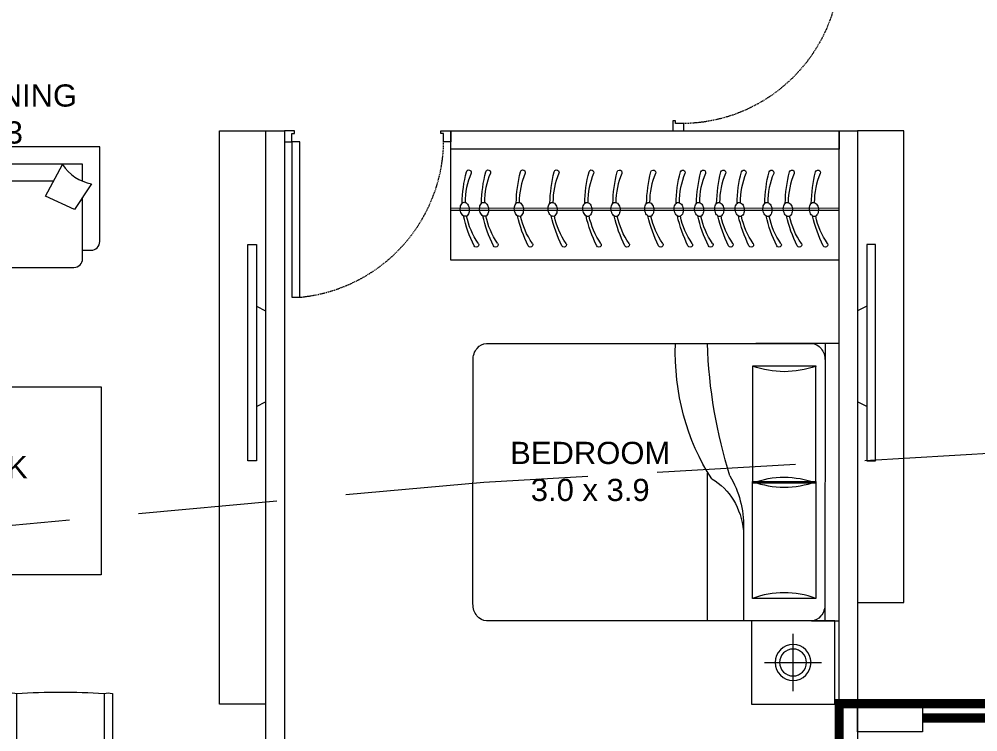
# Model space of a CAD drawing. Header units: inches. Extents: x 27644242 to 29005101, y -955243 to 216979.
# Drawn here: x 28739331 to 28744516, y -834203 to -830350 of the extents above; entities that cross this region are included whole.
import ezdxf

# ---------------------------------------------------------------- set-up
doc = ezdxf.new("R2010")
doc.units = ezdxf.units.IN
doc.header["$MEASUREMENT"] = 0
doc.set_wipeout_variables(frame=1)
doc.linetypes.add('01-Xref Col Podium Lvl-1$0$HIDDEN', pattern=[0.375, 0.25, -0.125])
doc.linetypes.add('DASHED', pattern=[0.75, 0.5, -0.25])
doc.layers.get('Defpoints').update_dxf_attribs({"color": 8})
for name, color, linetype, lineweight in [('DOOR', 4, 'Continuous', 0), ('ELEVATION', 40, 'Continuous', 13), ('FURN', 250, 'Continuous', 0), ('RVA Site Boundary', 17, 'Continuous', 15), ('WALL', 7, 'Continuous', 20), ('WINDOW', 162, 'Continuous', 13)]:
    doc.layers.add(name, color=color, linetype=linetype, lineweight=lineweight)
doc.layers.add('text', color=7, linetype='Continuous')
doc.styles.add('AMITS', font='arial.ttf')

# ---------------------------------------------------------------- blocks, each defined once
blk = doc.blocks.new('DOOR_750')
at = {"layer": 'DOOR'}
for points in [[(-70, 50), (-32.5, 50), (-32.5, 750), (-70, 750)], [(-750, 50), (-717.5, 50), (-717.5, 12.5), (-705, 12.5), (-705, 0), (-750, 0)], [(0, 50), (-32.5, 50), (-32.5, 12.5), (-45, 12.5), (-45, 0), (0, 0)]]:
    blk.add_lwpolyline(points, close=True, dxfattribs=at)
at = {"layer": 'DOOR', "linetype": 'DASHED', "ltscale": 10}
blk.add_arc((-2.421077079540668, 38.02074629857511), 715.1792562178572, 95.42209849767376, 179.0402507183887, dxfattribs=at)
blk = doc.blocks.new('DNDNDNNDDN')
at = {"layer": 'FURN', "extrusion": (9.364847400000937e-09, 6.40542139999863e-09, 1)}
blk.add_line((172.4934703744948, 832.826143018603, -3.293659805838046e-06), (172.7340867444873, 232.826143018603, 5.473396985646271e-07), dxfattribs=at)
at = {"layer": 'FURN'}
for p, q in [((2272.734255608171, 832.826143018603, 5.527309077427676e-07), (172.4934703744948, 832.826143018603, -3.293659805838046e-06)), ((2272.493459317833, 833.2747889912498, -3.291140678257556e-06), (2272.734255608171, 232.826143018603, 5.527309077427676e-07)), ((2272.601285882294, 564.3989070795906, 0.001665218905007555), (173.4895119667053, 563.8651515630772, 0.001665218905007555)), ((2272.606098208576, 552.3989078266095, 0.001665218905007555), (173.5340095199645, 551.8651606265921, 0.001665218905007555)), ((2272.734255608171, 232.826143018603, 5.527309077427676e-07), (172.7340867444873, 232.826143018603, 5.473396985646271e-07))]:
    blk.add_line(p, q, dxfattribs=at)
at = {"layer": 'FURN', "extrusion": (9.364847400000937e-09, 6.40542139999863e-09, 1)}
for points in [[(244.0855763331056, 519.7305688232082, 0.144333), (253.0039136707783, 521.3905180681395, 0.107177), (262.383742775768, 529.041758897285, 0.0778182), (268.7206981442869, 540.1691048078137, 0.06501649999999999), (272.2458986081183, 555.0561381362277, 0.06501649999999999), (271.8300229199231, 570.3492034612354, 0.0778182), (267.8949027732015, 582.5348367969636, 0.107177), (260.2720929458737, 591.9377858328298, 0.144333), (251.8795332051814, 595.3812017849777, 0.144333), (242.9611152932048, 593.7212608413902, 0.107177), (233.5812942460179, 586.0700191818541, 0.0778182), (227.2443791665137, 574.94266912077, 0.06501649999999999), (223.7191303595901, 560.0556407731856, 0.06501649999999999), (224.1350543908775, 544.7625704675811, 0.0778182), (228.0701342485845, 532.5769412821755, 0.107177), (235.6929360181093, 523.173993076467, 0.144333)], [(348.5855663232505, 519.7763177964734, 0.144333), (357.5039036609232, 521.4362670414048, 0.107177), (366.883732765913, 529.0875078706667, 0.0778182), (373.2206881344318, 540.214853781079, 0.06501649999999999), (376.7458885982633, 555.1018871093765, 0.06501649999999999), (376.330012910068, 570.3949524345007, 0.0778182), (372.3948927633464, 582.5805857703454, 0.107177), (364.7720829360187, 591.9835348060951, 0.144333), (356.3795231953263, 595.426950758243, 0.144333), (347.4611052833498, 593.767009814539, 0.107177), (338.0812842361629, 586.1157681552359, 0.0778182), (331.7443691566586, 574.9884180940353, 0.06501649999999999), (328.219120349735, 560.1013897465673, 0.06501649999999999), (328.6350443810225, 544.8083194406136, 0.0778182), (332.5701242387295, 532.6226902555572, 0.107177), (340.1929260082543, 523.2197420497323, 0.144333)], [(536.5855483040214, 519.85862216229, 0.144333), (545.5038856454194, 521.5185714073377, 0.107177), (554.8837147466838, 529.1698122367161, 0.0778182), (561.2206701152027, 540.2971581471284, 0.06501649999999999), (564.7458705790341, 555.1841914753095, 0.06501649999999999), (564.3299948908389, 570.4772568004337, 0.0778182), (560.3948747478426, 582.6628901361619, 0.107177), (552.7720649205148, 592.0658391720281, 0.144333), (544.3795051798224, 595.5092551240596, 0.144333), (535.4610872678459, 593.849314180472, 0.107177), (526.081266220659, 586.1980725211688, 0.0778182), (519.7443511374295, 575.0707224600847, 0.06501649999999999), (516.2191023305058, 560.1836941125002, 0.06501649999999999), (516.6350263617933, 544.8906238065465, 0.0778182), (520.5701062232256, 532.7049946214902, 0.107177), (528.1929079927504, 523.3020464157817, 0.144333)], [(718.8355308398604, 519.9384092414184, 0.144333), (727.7538681812584, 521.5983584865826, 0.107177), (737.1336972825229, 529.2495993157281, 0.0778182), (743.4706526510417, 540.3769452264896, 0.06501649999999999), (746.9958531148732, 555.2639785546708, 0.06501649999999999), (746.5799774266779, 570.5570438796785, 0.0778182), (742.6448572836816, 582.7426772154067, 0.107177), (735.0220474563539, 592.1456262511565, 0.144333), (726.6294877156615, 595.5890422034208, 0.144333), (717.711069803685, 593.9291012597168, 0.107177), (708.3312487564981, 586.2778596004136, 0.0778182), (701.9943336732686, 575.1505095390967, 0.06501649999999999), (698.4690848663449, 560.2634811916287, 0.06501649999999999), (698.8850088976324, 544.9704108859078, 0.0778182), (702.8200887590647, 532.784781700735, 0.107177), (710.4428905285895, 523.3818334949101, 0.144333)], [(907.0855127982795, 520.0208230563803, 0.144333), (916.0038501396775, 521.6807723014281, 0.107177), (925.383679240942, 529.33201313069, 0.0778182), (931.7206346094608, 540.4593590412187, 0.06501649999999999), (935.2458350732923, 555.3463923695163, 0.06501649999999999), (934.829959385097, 570.639457694524, 0.0778182), (930.8948392421007, 582.8250910302522, 0.107177), (923.272029414773, 592.2280400661184, 0.144333), (914.8794696740806, 595.6714560182663, 0.144333), (905.961051762104, 594.0115150745623, 0.107177), (896.5812307149172, 586.3602734152591, 0.0778182), (890.2443156316876, 575.232923354175, 0.06501649999999999), (886.719066824764, 560.3458950064742, 0.06501649999999999), (887.1349908560514, 545.0528247006368, 0.0778182), (891.0700707174838, 532.8671955155805, 0.107177), (898.6928724870086, 523.4642473096392, 0.144333)], [(1059.335498210043, 520.0874764589025, 0.144333), (1068.253835551441, 521.7474257039503, 0.107177), (1077.633664652705, 529.3986665332122, 0.0778182), (1083.970620021224, 540.5260124437409, 0.06501649999999999), (1087.495820485055, 555.4130457720385, 0.06501649999999999), (1087.07994479686, 570.7061110970462, 0.0778182), (1083.144824653864, 582.8917444327744, 0.107177), (1075.522014826536, 592.294693468757, 0.144333), (1067.129455085844, 595.7381094207885, 0.144333), (1058.211037173867, 594.0781684769681, 0.107177), (1048.83121612668, 586.4269268177814, 0.0778182), (1042.494301043451, 575.2995767565808, 0.06501649999999999), (1038.969052236527, 560.41254840888, 0.06501649999999999), (1039.384976267815, 545.1194781033919, 0.0778182), (1043.320056129247, 532.9338489181027, 0.107177), (1050.942857898772, 523.5309007123942, 0.144333)], [(1241.585480745882, 520.1672635418727, 0.144333), (1250.50381808728, 521.8272127869204, 0.107177), (1259.883647188544, 529.4784536162988, 0.0778182), (1266.220602557063, 540.605799526711, 0.06501649999999999), (1269.745803020895, 555.4928328548922, 0.06501649999999999), (1269.329927332699, 570.7858981799, 0.0778182), (1265.394807189703, 582.9715315157446, 0.107177), (1257.771997362375, 592.3744805517272, 0.144333), (1249.379437621683, 595.8178965037587, 0.144333), (1240.461019709706, 594.1579555599383, 0.107177), (1231.081198662519, 586.5067139007515, 0.0778182), (1224.74428357929, 575.3793638395509, 0.06501649999999999), (1221.219034772366, 560.4923354918501, 0.06501649999999999), (1221.634958803654, 545.199265186362, 0.0778182), (1225.570038665086, 533.0136360010729, 0.107177), (1233.192840434611, 523.6106877952479, 0.144333)], [(1400.951772905886, 520.237032386045, 0.144333), (1409.870110243559, 521.8969816310928, 0.107177), (1419.249939348549, 529.5482224602383, 0.0778182), (1425.586894717067, 540.6755683708834, 0.06501649999999999), (1429.112095180899, 555.562601699181, 0.06501649999999999), (1428.696219492704, 570.8556670241887, 0.0778182), (1424.761099345982, 583.0413003599169, 0.107177), (1417.138289518654, 592.4442493956667, 0.144333), (1408.745729777962, 595.887665347931, 0.144333), (1399.827311865985, 594.227724404227, 0.107177), (1390.447490818799, 586.5764827450403, 0.0778182), (1384.110575739294, 575.4491326836069, 0.06501649999999999), (1380.585326932371, 560.5621043361389, 0.06501649999999999), (1381.001250963658, 545.269034030418, 0.0778182), (1384.936330821365, 533.0834048453617, 0.107177), (1392.55913259089, 523.6804566395367, 0.144333)], [(1511.536067467183, 520.2854449996157, 0.144333), (1520.454404804856, 521.9453942446635, 0.107177), (1529.834233909845, 529.5966350739254, 0.0778182), (1536.171189278364, 540.7239809845705, 0.06501649999999999), (1539.696389742196, 555.6110143127516, 0.06501649999999999), (1539.280514054, 570.9040796377594, 0.0778182), (1535.345393907279, 583.089712973604, 0.107177), (1527.722584079951, 592.4926620092374, 0.144333), (1519.330024339259, 595.9360779615017, 0.144333), (1510.411606427282, 594.2761370176813, 0.107177), (1501.031785380095, 586.6248953583781, 0.0778182), (1494.694870300591, 575.4975452971776, 0.06501649999999999), (1491.169621493667, 560.6105169497096, 0.06501649999999999), (1491.585545524955, 545.3174466438722, 0.0778182), (1495.520625382662, 533.1318174589323, 0.107177), (1503.143427152187, 523.728869252991, 0.144333)], [(1620.318711791188, 520.3330688666683, 0.144333), (1629.237049132586, 521.9930181117161, 0.107177), (1638.61687823385, 529.644258940978, 0.0778182), (1644.953833602369, 540.7716048513903, 0.06501649999999999), (1648.4790340662, 555.6586381798043, 0.06501649999999999), (1648.063158378005, 570.951703504812, 0.0778182), (1644.128038235009, 583.1373368406566, 0.107177), (1636.505228407681, 592.5402858764064, 0.144333), (1628.112668666989, 595.9837018284379, 0.144333), (1619.194250755012, 594.3237608848503, 0.107177), (1609.814429707825, 586.6725192255471, 0.0778182), (1603.477514624596, 575.5451691642302, 0.06501649999999999), (1599.952265817672, 560.6581408167622, 0.06501649999999999), (1600.368189848959, 545.3650705111577, 0.0778182), (1604.303269710392, 533.1794413258685, 0.107177), (1611.926071479917, 523.7764931199272, 0.144333)], [(1730.90300635621, 520.381481480239, 0.144333), (1739.821343697608, 522.0414307252868, 0.107177), (1749.201172798872, 529.6926715545487, 0.0778182), (1755.538128167391, 540.8200174650774, 0.06501649999999999), (1759.063328631222, 555.7070507934914, 0.06501649999999999), (1758.647452943027, 571.0001161182663, 0.0778182), (1754.712332800031, 583.1857494542273, 0.107177), (1747.089522972703, 592.5886984899771, 0.144333), (1738.696963232011, 596.0321144420086, 0.144333), (1729.778545320034, 594.372173498421, 0.107177), (1720.398724272847, 586.7209318391178, 0.0778182), (1714.061809189618, 575.5935817779173, 0.06501649999999999), (1710.536560382694, 560.7065534302164, 0.06501649999999999), (1710.952484413981, 545.4134831247284, 0.0778182), (1714.887564275414, 533.2278539394392, 0.107177), (1722.510366044939, 523.8249057336143, 0.144333)], [(1880.818711791188, 520.3330688666683, 0.144333), (1889.737049132586, 521.9930181117161, 0.107177), (1899.11687823385, 529.644258940978, 0.0778182), (1905.453833602369, 540.7716048513903, 0.06501649999999999), (1908.9790340662, 555.6586381798043, 0.06501649999999999), (1908.563158378005, 570.951703504812, 0.0778182), (1904.628038235009, 583.1373368406566, 0.107177), (1897.005228407681, 592.5402858764064, 0.144333), (1888.612668666989, 595.9837018284379, 0.144333), (1879.694250755012, 594.3237608848503, 0.107177), (1870.314429707825, 586.6725192255471, 0.0778182), (1863.977514624596, 575.5451691642302, 0.06501649999999999), (1860.452265817672, 560.6581408167622, 0.06501649999999999), (1860.868189848959, 545.3650705111577, 0.0778182), (1864.803269710392, 533.1794413258685, 0.107177), (1872.426071479917, 523.7764931199272, 0.144333)], [(1991.40300635621, 520.381481480239, 0.144333), (2000.321343697608, 522.0414307252868, 0.107177), (2009.701172798872, 529.6926715545487, 0.0778182), (2016.038128167391, 540.8200174650774, 0.06501649999999999), (2019.563328631222, 555.7070507934914, 0.06501649999999999), (2019.147452943027, 571.0001161182663, 0.0778182), (2015.212332800031, 583.1857494542273, 0.107177), (2007.589522972703, 592.5886984899771, 0.144333), (1999.196963232011, 596.0321144420086, 0.144333), (1990.278545320034, 594.372173498421, 0.107177), (1980.898724272847, 586.7209318391178, 0.0778182), (1974.561809189618, 575.5935817779173, 0.06501649999999999), (1971.036560382694, 560.7065534302164, 0.06501649999999999), (1971.452484413981, 545.4134831247284, 0.0778182), (1975.387564275414, 533.2278539394392, 0.107177), (1983.010366044939, 523.8249057336143, 0.144333)], [(2132.318711791188, 520.3330688666683, 0.144333), (2141.237049132586, 521.9930181117161, 0.107177), (2150.61687823385, 529.644258940978, 0.0778182), (2156.953833602369, 540.7716048513903, 0.06501649999999999), (2160.4790340662, 555.6586381798043, 0.06501649999999999), (2160.063158378005, 570.951703504812, 0.0778182), (2156.128038235009, 583.1373368406566, 0.107177), (2148.505228407681, 592.5402858764064, 0.144333), (2140.112668666989, 595.9837018284379, 0.144333), (2131.194250755012, 594.3237608848503, 0.107177), (2121.814429707825, 586.6725192255471, 0.0778182), (2115.477514624596, 575.5451691642302, 0.06501649999999999), (2111.952265817672, 560.6581408167622, 0.06501649999999999), (2112.368189848959, 545.3650705111577, 0.0778182), (2116.303269710392, 533.1794413258685, 0.107177), (2123.926071479917, 523.7764931199272, 0.144333)]]:
    blk.add_lwpolyline(points, format="xyb", close=True, dxfattribs=at)
for points in [[(233.7727827653289, 524.8608241574038, 0.0579524), (257.000063534826, 354.2446644999218, 1.08017), (281.9285630360246, 362.7311555068372, -0.102886), (249.9850404039025, 520.2209206465996, -0.821198)], [(338.2727727554739, 524.9065731306691, 0.0579524), (361.500053524971, 354.2904134731871, 1.08017), (386.4285530261695, 362.7769044799861, -0.102886), (354.4850303977728, 520.2666696199813, -0.821198)], [(526.2727547362447, 524.9888774966021, 0.0579524), (549.5000355057418, 354.37271783912, 1.08017), (574.4285350069404, 362.8592088458026, -0.102886), (542.4850123785436, 520.3489739859142, -0.821198)], [(708.5227372720838, 525.0686645758469, 0.0579524), (731.7500180415809, 354.4525049183649, 1.08017), (756.6785175427794, 362.9389959251639, -0.102886), (724.7349949143827, 520.428761065159, -0.821198)], [(896.7727192305028, 525.151078390576, 0.0579524), (920, 354.5349187332104, 1.08017), (944.9284995011985, 363.021409739893, -0.102886), (912.9849768728018, 520.5111748798881, -0.821198)], [(1049.022704642266, 525.2177317930982, 0.0579524), (1072.249985411763, 354.6015721357326, 1.08017), (1097.178484912962, 363.0880631425316, -0.102886), (1065.234962284565, 520.5778282825268, -0.821198)], [(1231.272687178105, 525.2975188760684, 0.0579524), (1254.499967947602, 354.6813592185863, 1.08017), (1279.428467448801, 363.1678502253853, -0.102886), (1247.484944820404, 520.6576153654969, -0.821198)], [(1390.638979338109, 525.3672877203571, 0.0579524), (1413.866260107607, 354.7511280627587, 1.08017), (1438.794759608805, 363.2376190696741, -0.102886), (1406.851236976683, 520.7273842096693, -0.821198)], [(1501.223273899406, 525.4157003339278, 0.0579524), (1524.450554668903, 354.7995406764458, 1.08017), (1549.379054170102, 363.2860316832448, -0.102886), (1517.435531541705, 520.77579682324, -0.821198)], [(1610.005918223411, 525.4633242009804, 0.0579524), (1633.233198992908, 354.8471645434984, 1.08017), (1658.161698494107, 363.3336555504138, -0.102886), (1626.21817586571, 520.8234206901761, -0.821198)], [(1720.590212788433, 525.5117368145511, 0.0579524), (1743.81749355793, 354.8955771569526, 1.08017), (1768.745993059129, 363.3820681638681, -0.102886), (1736.802470430732, 520.8718333038632, -0.821198)], [(1870.505918223411, 525.4633242009804, 0.0579524), (1893.733198992908, 354.8471645434984, 1.08017), (1918.661698494107, 363.3336555504138, -0.102886), (1886.71817586571, 520.8234206901761, -0.821198)], [(1981.090212788433, 525.5117368145511, 0.0579524), (2004.31749355793, 354.8955771569526, 1.08017), (2029.245993059129, 363.3820681638681, -0.102886), (1997.302470430732, 520.8718333038632, -0.821198)], [(2122.005918223411, 525.4633242009804, 0.0579524), (2145.233198992908, 354.8471645434984, 1.08017), (2170.161698494107, 363.3336555504138, -0.102886), (2138.21817586571, 520.8234206901761, -0.821198)]]:
    blk.add_lwpolyline(points, format="xyb", dxfattribs=at)
for centre, radius, start, end in [((967.2774587869857, 426.2832249660385, -0.001664231453364357), 745.3024005847423, 153.8497449562304, 167.1166177769374), ((644.2645365372513, 515.1510688342494, -0.001664231453364351), 394.605956053169, 145.0213921132011, 168.5184495346985), ((310.1173426881589, 748.9376399231949, -0.001664231453364365), 13.20589759893129, 325.021163566081, 153.8495389536274), ((1071.777448777125, 426.3289739393038, -0.001664231453376977), 745.3024005847423, 153.8497449562304, 167.1166177769374), ((748.7645265273962, 515.1968178075147, -0.001664231453376968), 394.605956053169, 145.0213921132011, 168.5184495346985), ((414.6173326783067, 748.9833888964602, -0.001664231453376944), 13.20589759893129, 325.021163566081, 153.8495389536274), ((1259.777430761621, 426.4112783052367, -0.001664231453268163), 745.3024005847423, 153.8497449563321, 167.1166177769982), ((936.7645085118924, 515.2791221732148, -0.001664231453268155), 394.605956053169, 145.0213921131916, 168.5184495346825), ((602.6173146590803, 749.0656932623931, -0.001664231453268161), 13.20589759893129, 325.021163566081, 153.8495389536274), ((1442.02741329746, 426.4910653844787, -0.001664231453466058), 745.3024005847423, 153.8497449563321, 167.1166177769982), ((1119.014491047726, 515.358909252576, -0.001664231453466033), 394.605956053169, 145.0213921132011, 168.5184495346825), ((784.8672971986447, 749.145480341638, -0.001664231453466048), 13.20589759893129, 325.0211635505947, 153.8495389589972), ((1630.277395255879, 426.573479199327, -0.001664231453353541), 745.3024005847423, 153.8497449563321, 167.1166177769374), ((1307.264473006145, 515.4413230674215, -0.001664231453353554), 394.605956053169, 145.0213921132011, 168.5184495346985), ((973.1172791570638, 749.2278941565999, -0.001664231453353546), 13.20589759893129, 325.0211635505947, 153.8495389593656), ((1782.527380667643, 426.6401326018492, -0.001664231453327939), 745.3024005847423, 153.8497449563321, 167.1166177769982), ((1459.514458417908, 515.5079764700602, -0.001664231453327933), 394.605956053169, 145.0213921132011, 168.5184495346985), ((1125.367264568821, 749.2945475591221, -0.001664231453327946), 13.20589759893129, 325.0211635505947, 153.8495389593656), ((1964.777363203482, 426.7199196848194, -0.00166423145330384), 745.3024005847423, 153.8497449563321, 167.1166177769374), ((1641.764440953747, 515.5877635529139, -0.001664231453303854), 394.605956053169, 145.0213921131916, 168.5184495346825), ((1307.61724710466, 749.3743346420922, -0.001664231453303848), 13.20589759893129, 325.0211635505947, 153.8495389593656), ((2124.143655359783, 426.7896885291082, -0.001664231453666777), 745.3024005847423, 153.8497449562305, 167.1166177769374), ((1801.130733110026, 515.6575323970862, -0.001664231453666751), 394.605956053169, 145.0213921131916, 168.5184495346825), ((1466.98353926094, 749.4441034862646, -0.001664231453666766), 13.20589759893129, 325.021163566081, 153.8495389536274), ((2234.72794992108, 426.838101142446, -0.001664231453663877), 745.3024005847423, 153.8497449562305, 167.1166177769374), ((1911.715027671323, 515.7059450106569, -0.001664231453663874), 394.605956053169, 145.0213921132011, 168.5184495346825), ((1577.567833822236, 749.4925160998353, -0.001664231453663843), 13.20589759893129, 325.0211635657965, 153.8495389536274), ((2343.51059424881, 426.8857250097315, -0.001664231453471559), 745.3024005847423, 153.8497449563386, 167.1166177769458), ((2020.497671999053, 515.7535688777095, -0.001664231453471534), 394.605956053169, 145.0213921132011, 168.5184495346985), ((1686.350478146241, 749.5401399667714, -0.001664231453471582), 13.20589759893129, 325.021163566081, 153.8495389536274), ((2454.094888813832, 426.9341376231829, -0.00166423145346864), 745.3024005847423, 153.8497449563321, 167.1166177769374), ((2131.081966564097, 515.8019814912802, -0.001664231453468653), 394.605956053169, 145.0213921132011, 168.5184495346985), ((1796.934772711263, 749.5885525803421, -0.001664231453468661), 13.20589759893129, 325.021163566081, 153.8495389536274), ((2604.01059425626, 426.8857250097314, -0.00166179191072381), 745.3024005847423, 153.84974495625, 167.1166177768636), ((2280.997672006526, 515.7535688777095, -0.001661791910723762), 394.605956053169, 145.0213921130258, 168.5184495345831), ((1946.850478153703, 749.5401399667714, -0.001661791910723673), 13.20589759893129, 325.0211635740476, 153.8495389474784), ((2714.594888821282, 426.9341376231857, -0.001661791910720848), 745.3024005847423, 153.8497449562447, 167.1166177768556), ((2391.581966571548, 515.8019814912802, -0.001661791910720799), 394.605956053169, 145.0213921130258, 168.5184495345831), ((2057.434772718736, 749.5885525803421, -0.001661791910720877), 13.20589759893129, 325.0211635740476, 153.8495389474789), ((2855.51059425626, 426.8857250097314, -0.00165943665160271), 745.3024005847423, 153.84974495625, 167.1166177768635), ((2532.497672006526, 515.7535688777151, -0.001659436651602662), 394.605956053169, 145.0213921130258, 168.5184495345831), ((2198.350478153714, 749.540139966777, -0.001659436651602574), 13.20589759893129, 325.0211635740476, 153.8495389474784)]:
    blk.add_arc(centre, radius, start, end, dxfattribs=at)
blk = doc.blocks.new('A$C700F438C')
at = {"layer": 'FURN', "color": 8, "extrusion": (-6.65398739e-08, 5.27913299e-08, 0.9999999999999966)}
for p, q in [((0.0734448978928413, 1.500018697595919, 3.56294328903e-05), (1.830344896276073, 1.500093958229854, 3.57463328235e-05)), ((1.97999489614267, 1.500100368813264, 3.57562901776e-05), (1.529994896554853, 1.500081092084201, 3.57263482513e-05)), ((1.97999489614267, 1.500100368813264, 3.57562901776e-05), (1.529994896554853, 1.500081092084201, 3.57263482513e-05)), ((1.979988255154239, 1.500090496948359, 3.57562902558e-05), (1.530026043945326, 1.500090964999344, 3.57263498039e-05)), ((1.903794896210456, 1.500097104620408, 3.57512200111e-05), (1.903859151974756, 9.71059967014e-05, 3.58304112815e-05)), ((5.52370602236e-05, 0.0914469115035672, 3.56989099295e-05), (-1.1843185348e-06, 1.408559410292582, 3.56293740573e-05)), ((1.85480011810614, 1.378195005708903, 3.57543952774e-05), (1.512075118414941, 1.378180324337904, 3.57315911756e-05)), ((1.512075118414941, 1.378180324337904, 3.57315911756e-05), (1.512102174376195, 0.7465803249344845, 3.57649359799e-05)), ((1.85483967406617, 0.7465950068410621, 3.5787740913e-05), (1.85480011810614, 1.378195005708903, 3.57543952774e-05)), ((1.267274926716709, 0.7990448372490846, 3.57458755325e-05), (1.267309152548477, 6.98379925552e-05, 3.57880567634e-05)), ((1.512101874515792, 0.7535803248973707, 3.57645664195e-05), (1.854839374205766, 0.7535950068038347, 3.57873713561e-05)), ((1.512128930475228, 0.1219803254939507, 3.57979112238e-05), (1.512101874515792, 0.7535803248973707, 3.57645664195e-05)), ((1.512102174376195, 0.7465803249344845, 3.57649359799e-05), (1.85483967406617, 0.7465950068410621, 3.5787740913e-05)), ((1.854839374205766, 0.7535950068038347, 3.57873713561e-05), (1.854853930166427, 0.1219950068650633, 3.58207153255e-05)), ((1.463150107949331, 0.5030157277345779, 3.5774536812e-05), (1.463171652372693, 7.82281888405e-05, 3.58010889876e-05)), ((1.854853930166427, 0.1219950068650633, 3.58207153255e-05), (1.512128930475228, 0.1219803254939507, 3.57979112238e-05)), ((1.830409152040374, 9.39596061471e-05, 3.5825524094e-05), (0.0735091536553227, 1.86989722124e-05, 3.57086241607e-05)), ((1.903859151974756, 9.71059967014e-05, 3.58304112815e-05), (1.980059151905152, 0.000100370189557, 3.5835481448e-05))]:
    blk.add_line(p, q, dxfattribs=at)
at = {"layer": 'FURN', "linetype": 'Continuous', "lineweight": 0, "extrusion": (-6.65398739e-08, 5.27913299e-08, 0.9999999999999966)}
blk.add_line((1.830411343788, 9.59323838288e-05, 3.58255241331e-05), (1.917418467628522, 9.76868394673e-05, 3.58313134861e-05), dxfattribs=at)
at = {"layer": 'FURN', "color": 8, "extrusion": (6.65398739000137e-08, -5.279133024001067e-08, -0.9999999999999964)}
blk.add_ellipse((0.0734539332624991, 1.40857777869769, 3.56342607795e-05), major_axis=(3.917071146600001e-06, -0.09144091911745802, 4.827548400000001e-09), ratio=0.8032073384844304, start_param=1.570796326798626, end_param=3.141592653595563, dxfattribs=at)
at = {"layer": 'FURN', "color": 8, "extrusion": (6.653987390000091e-08, -5.279132991157697e-08, -0.9999999999999963)}
blk.add_ellipse((1.9588795760028, 1.454399361333457, 3.5757297784e-05), major_axis=(4.614118608890013e-05, -1.077129556435492, 5.68661720000008e-08), ratio=0.8032073384863767, start_param=0.8805869663578222, end_param=1.613255630245892, dxfattribs=at)
at = {"layer": 'FURN', "color": 8, "extrusion": (6.653987389999814e-08, -5.279132986689413e-08, -0.9999999999999966)}
blk.add_ellipse((3.066950111988262, 1.602541370870198, 3.58232080444e-05), major_axis=(9.60825641048e-05, -2.242971343530324, 1.184158334e-07), ratio=0.8032073384830688, start_param=1.197174663451374, end_param=1.525138319639651, dxfattribs=at)
at = {"layer": 'FURN', "color": 8, "extrusion": (6.653987390001414e-08, -5.279133024045852e-08, -0.9999999999999964)}
blk.add_ellipse((1.830351004307885, 1.408673395888399, 3.57511594409e-05), major_axis=(3.917070531000001e-06, -0.0914409191174582, 4.8275484e-09), ratio=0.8032073384844299, start_param=3.141592653587181, end_param=4.712388980382991, dxfattribs=at)
at = {"layer": 'FURN', "color": 8, "extrusion": (6.65398738999977e-08, -5.279132984662301e-08, -0.9999999999999961)}
blk.add_ellipse((1.683422688125574, 2.109731956150653, 3.57043730368e-05), major_axis=(3.26422560197e-05, -0.7620076593121435, 4.022956970000001e-08), ratio=0.803207338485015, start_param=-0.2837941239958099, end_param=0.2837941239958015, dxfattribs=at)
at = {"layer": 'FURN', "color": 8, "extrusion": (6.653987392887314e-08, -5.279132989028567e-08, -0.9999999999999969)}
blk.add_ellipse((-0.0315052721907705, 0.1902796698749398, 3.56915923838e-05), major_axis=(-1.466956369304711, -0.4935622255935573, -7.155528560000007e-08), ratio=0.5810071678568102, start_param=3.019706066902618, end_param=3.343380915826029, dxfattribs=at)
at = {"layer": 'FURN', "color": 8, "extrusion": (6.653987389999818e-08, -5.279132984670472e-08, -0.9999999999999963)}
blk.add_ellipse((1.683518668307442, 0.0150517847331457, 3.5814960377e-05), major_axis=(3.264225508040041e-05, -0.7620076593121596, 4.022956970000062e-08), ratio=0.8032073384865159, start_param=2.857798529592992, end_param=3.425386777583513, dxfattribs=at)
at = {"layer": 'FURN', "color": 8, "extrusion": (6.653987395153829e-08, -5.279132985506829e-08, -0.9999999999999966)}
blk.add_ellipse((0.6693184917839972, 0.0845358356673387, 3.57438074694e-05), major_axis=(-0.7051042924152645, -0.6147182222742352, -1.44657583e-08), ratio=0.6046171697044727, start_param=2.952061422325571, end_param=3.536755933202645, dxfattribs=at)
at = {"layer": 'FURN', "color": 8, "extrusion": (-6.653987389999858e-08, 5.279132984662252e-08, 0.9999999999999961)}
blk.add_ellipse((1.683455694585063, 1.485123548410683, 3.57373491404e-05), major_axis=(3.26422560253e-05, -0.7620076593121435, 4.022956970000001e-08), ratio=0.8032073384850026, start_param=-0.2837941239958166, end_param=0.2837941239958039, dxfattribs=at)
at = {"layer": 'FURN', "color": 8, "extrusion": (-6.653987390000045e-08, 5.279132984662319e-08, 0.9999999999999963)}
blk.add_ellipse((1.683539174768156, -0.6095566235422895, 3.58479356493e-05), major_axis=(3.26422560175e-05, -0.7620076593121435, 4.02295697e-08), ratio=0.8032073384850155, start_param=2.857798529593992, end_param=3.425386777585604, dxfattribs=at)
at = {"layer": 'FURN', "color": 8, "extrusion": (6.653987390001372e-08, -5.279133024062742e-08, -0.9999999999999966)}
blk.add_ellipse((0.0735103556726244, 0.0914412343101958, 3.57037979235e-05), major_axis=(3.917070298899999e-06, -0.0914409191174582, 4.827548400000001e-09), ratio=0.8032073384844313, start_param=-5.7712e-12, end_param=1.57079632679118, dxfattribs=at)
at = {"layer": 'FURN', "color": 8, "extrusion": (6.653987390001469e-08, -5.279133024001162e-08, -0.9999999999999964)}
blk.add_ellipse((1.830407426718011, 0.091536851501246, 3.58206965849e-05), major_axis=(3.917071145300001e-06, -0.09144091911745802, 4.827548400000001e-09), ratio=0.803207338484428, start_param=-1.570796326791178, end_param=5.7536e-12, dxfattribs=at)
blk = doc.blocks.new('BEDROOM')
at = {"layer": 'FURN', "linetype": 'Continuous', "extrusion": (-5.003048166632985e-08, -8.665531942546749e-08, 0.999999999999995)}
for p, q in [((1066.070232762847, 501.3380505466466, -0.000171289452720232), (1066.070206909333, 192.6055803620838, -0.0001980427648345707)), ((911.7039847438076, 346.9718283813472, -0.0001923891247518951), (1220.436454928372, 346.9718025273832, -0.0001769430928029077))]:
    blk.add_line(p, q, dxfattribs=at)
at = {"layer": 'FURN', "ltscale": 500}
blk.add_line((1314.578011713922, 122.087698510134, -9.216121090080294e-05), (1315.198130793869, -1377.902299990721, 2.48985650263001e-05), dxfattribs=at)
at = {"layer": 'FURN', "ltscale": 0.05, "extrusion": (-5.003048166632985e-08, -8.665531942546749e-08, 0.999999999999995), "elevation": -0.0002680690688657816}
blk.add_lwpolyline([(1291.070200993554, 121.9717966123281), (841.0702009935537, 121.9718342963589), (841.0702386748651, 571.971834296358), (1291.070238674865, 571.9717966123263)], close=True, dxfattribs=at)
at = {"layer": 'FURN', "linetype": 'Continuous', "extrusion": (-5.003048166632985e-08, -8.665531942546749e-08, 0.999999999999995)}
for radius in [96.95097812864591, 72.76423796726482]:
    blk.add_circle((1066.070219836069, 346.9718154543436, -0.0002680690688657944), radius, dxfattribs=at)
at = {"layer": 'FURN', "extrusion": (-3.01071703099981e-07, 1.307071692000439e-07, 0.9999999999999463), "xscale": -1000.000000000015, "yscale": 1000.000000000015, "zscale": 1000.000000000007, "rotation": 180.0236273616612}
blk.add_blockref('A$C700F438C', (-665.4810132270507, 121.3715413175769, -0.03630746716227812), dxfattribs=at)
blk = doc.blocks.new('TVVVV')
at = {"layer": 'FURN', "ltscale": 1000, "elevation": 0.004495833405538135}
blk.add_lwpolyline([(-129.8804096404929, 740.2733779274859), (-81.95994109939784, 740.2733779274859), (-81.95994109939784, -428.552651045844), (-129.8804096404929, -428.552651045844)], close=True, dxfattribs=at)
for points in [[(-129.8804096404929, 446.7448370812926), (-178.6603210289031, 421.9872146998532)], [(-129.8804096404929, -95.73732633609325), (-178.6603210289031, -70.97970395465381)]]:
    blk.add_lwpolyline(points, dxfattribs=at)
blk = doc.blocks.new('cha-1')
at = {"color": 0, "linetype": 'ByBlock'}
for points in [[(375.000000000001, 10.08829778822792), (375.0000000000019, 453.4284097437871, 0.950857574016556), (-374.9999999999981, 453.4284097437962), (-374.9999999999992, 10.08829778822701)], [(315.0000000000015, 11.12363925101272), (315.0000000000017, 451.8512071980936, 0.9465041041330289), (-314.9999999999983, 451.8512071980963), (-314.999999999999, 11.12363925101226)]]:
    blk.add_lwpolyline(points, format="xyb", dxfattribs=at)
for centre, radius, start, end in [((1.70530256582424e-12, 263.1091846612949), 404.7300472056535, 42.45732526136032, 137.5426747386397), ((-217.1740958400895, 533.1712590142602), 58.22964317194941, 126.2045344340274, 258.1486303766141), ((217.1740958401004, 533.1712590142602), 58.22964317194941, 281.851369623386, 53.79546556597262), ((2.614797267597169e-12, 16.96310409374883), 508.0368959062505, 65.15083249031288, 114.8491675096871), ((-223.9985870109443, 500.6499505289908), 25, 258.1486303766141, 294.8491675096871), ((223.9985870109559, 500.6499505289908), 25, 245.1508324903129, 281.851369623386), ((-346.9729847609161, 124.9441747154692), 118.2259956521311, 256.2867361638205, 285.6904241518339), ((1.932676241267473e-12, 4465.657915916636), 4465.657915916638, 265.9550929767302, 274.0449070232698), ((346.9729847609184, 124.9441747154715), 118.2259956521311, 254.3095758481661, 283.7132638361794)]:
    blk.add_arc(centre, radius, start, end, dxfattribs=at)
blk = doc.blocks.new('sofa-14')
at = {"color": 0, "linetype": 'ByBlock'}
for p, q in [((1.350000000000023, 0.6999999999999886), (0.1500000000000341, 0.6999999999999886)), ((0.75, 0.09999999999999432), (0.75, 0.6999999999999886)), ((0.1000000000000227, 0.6500000000000057), (0.1000000000000227, 0.292116317019719)), ((1.400000000000034, 0.3318726589192238), (1.400000000000034, 0.6500000000000057)), ((0.1000000000000227, 0.5999999999999943), (0.05000000000001137, 0.5999999999999943)), ((1.450000000000017, 0.5999999999999943), (1.400000000000034, 0.5999999999999943)), ((0, 0.5500000000000114), (0, 0)), ((1.5, 0), (1.5, 0.5500000000000114)), ((0.04850262784793813, 0.2137917797936666), (0.1470448399149689, 0.3636688091416715)), ((0.1470448399149689, 0.3636688091416715), (0.3145666004288898, 0.2864999815309375)), ((1.201446509032053, 0.2280657825887147), (1.299988721099055, 0.3779428119367196)), ((1.299988721099055, 0.3779428119367196), (1.467510481612976, 0.3007739843259856)), ((0.3145666004288898, 0.2864999815309375), (0.2160243883618591, 0.1018300703700277)), ((1.467510481612976, 0.3007739843259856), (1.368968269545974, 0.1161040731650758)), ((0.1000000000000227, 0.1989949190270011), (0.1000000000000227, 0.09999999999999432)), ((0.2684091107207394, 0.1999999999999886), (1.280462027103852, 0.1999999999999886)), ((1.400000000000034, 0.09999999999999432), (1.400000000000034, 0.1742581046802059)), ((0.1000000000000227, 0.09999999999999432), (1.400000000000034, 0.09999999999999432)), ((0, 0), (1.5, 0))]:
    blk.add_line(p, q, dxfattribs=at)
for centre, radius, start, end in [((0.1500000000000341, 0.6500000000000057), 0.05, 90, 179.9999999999984), ((1.350000000000023, 0.6500000000000057), 0.05, 359.9999999999984, 90), ((0.05000000000001137, 0.5500000000000114), 0.05, 90, 180), ((1.450000000000017, 0.5500000000000114), 0.05, 0, 90), ((1.15895963735727, -0.01681220287790097), 0.2485364400463335, 32.33007279789855, 80.1570426071907), ((0.006015756173155751, -0.03108620567294906), 0.2485364400463335, 32.33007279789855, 80.1570426071907)]:
    blk.add_arc(centre, radius, start, end, dxfattribs=at)
blk = doc.blocks.new('SALE  3')
at = {"layer": 'Defpoints', "ltscale": 500}
blk.add_lwpolyline([(-5334.328300159425, 3284.324125061452, 50, 50, 0), (-5334.32830016315, 1034.317045044852, 50, 50, 0), (-5184.328303381801, 1034.331211518787, 50, 50, 0), (-5184.328303381801, 1134.324128280801, 50, 50, 0), (-3884.01309100166, 1134.338294754736, 50, 50, 0), (-3884.230246007442, -315.6475355533767, 50, 50, 0), (-2084.311209838837, -315.6758685005479, 50, 50, 0), (-2084.311209838837, 1134.286911327566, 50, 50, 0), (315.6887901611626, 1134.286911327566, 50, 50, 0), (315.6706251427531, -4313.384414293163, 50, 50, 0), (-2984.320288766176, -4313.479417819821, 50, 50, 0), (-2984.302119772881, -5215.770863329701, 50, 50, 0), (-5984.311205957085, -5215.675865533354, 50, 50, 0), (-5984.311206672341, -5215.675868469116, 50, 50, 0), (-9384.32878369838, -5215.675864876132, 50, 50, 0), (-9384.32878369838, 3284.324128281383, 50, 50, 0), (-5334.328300159425, 3284.324125061452, 50, 50, 0)], format="xyseb", dxfattribs=at)
at = {"layer": 'FURN', "ltscale": 500}
for points in [[(-6086.02049183473, -4315.67586844269), (-6336.02049183473, -4315.67586844269), (-6336.020492844284, -1215.67586853978), (-6086.020492844284, -1215.67586853978)], [(-2884.328788332641, -3765.675866378413), (-2634.328788332641, -3765.675866378413), (-2634.328790135682, -1215.67586824263), (-2884.328790135682, -1215.67586824263)]]:
    blk.add_lwpolyline(points, close=True, dxfattribs=at)
at = {"layer": 'FURN', "ltscale": 1000}
blk.add_lwpolyline([(-6975.203756839037, -3617.400644859241), (-8232.910192150623, -3617.400644859241), (-8232.910192150623, -2600.646823562565), (-6975.203756839037, -2600.646823562565)], close=True, dxfattribs=at)
at = {"layer": 'WALL', "ltscale": 500}
for points in [[(-6084.32878369838, -1215.675868500548), (-5984.328786917031, -1215.675868500548), (-5984.346200559288, -5215.675867253391), (-6084.346197340637, -5215.675867253391)], [(-5084.328790143132, -1315.675865281897), (-5084.328790143132, -1215.675868500548), (-2984.328786917031, -1215.675868500548), (-2984.328786917031, -1315.675865281897)], [(-2984.328786917031, -1215.67586824263), (-2884.328790135682, -1215.67586824263), (-2884.328784827143, -5215.675862378499), (-2984.328781608492, -5215.675862378499)], [(-2884.328786652535, -4465.275709075097), (-2884.328786652535, -4315.275712293747), (-2534.328789748251, -4315.675857697672), (-2534.328789748251, -4465.675854479021)]]:
    blk.add_lwpolyline(points, close=True, dxfattribs=at)
at = {"layer": 'WINDOW', "ltscale": 500, "const_width": 50}
blk.add_lwpolyline([(-2534.328789748251, -4390.675856088346), (-184.3287901356816, -4390.241546759324)], dxfattribs=at)
at = {"layer": 'DOOR', "yscale": 1.200000000020023, "zscale": 1.200000000020023}
for p, xscale, rotation in [((-3884.356418050826, -315.5710498674889), -1.200000000020023, 270), ((-5984.328786917031, -1215.675868500548), 1.200000000020023, 180)]:
    blk.add_blockref('DOOR_750', p, dxfattribs=dict(at, xscale=xscale, rotation=rotation))
at = {"layer": 'FURN', "ltscale": 1000, "xscale": 931.2742623500526, "yscale": 931.2742623500526, "zscale": 931.2742623500526, "rotation": 180}
blk.add_blockref('sofa-14', (-6983.206531245261, -1302.699043087254), dxfattribs=at)
at = {"layer": 'FURN', "ltscale": 1000, "xscale": -1, "rotation": 180}
for name, p in [('DNDNDNNDDN', (-5257.063042525202, -1082.849722263287, -5.526897322471168e-07)), ('TVVVV', (-2705.668469104916, -2259.815504790109, -0.00449583336436264))]:
    blk.add_blockref(name, p, dxfattribs=at)
at = {"layer": 'FURN', "ltscale": 1000, "rotation": 180}
blk.add_blockref('TVVVV', (-6264.680813875049, -2259.815505087317, -0.00449583336436264), dxfattribs=at)
at = {"layer": 'FURN', "ltscale": 500, "xscale": -1, "rotation": 180}
blk.add_blockref('BEDROOM', (-4299.503594450653, -3743.962703881552, 0.0006576594737039313), dxfattribs=at)
at = {"layer": 'text', "ltscale": 100, "char_height": 120, "width": 1715.234679162502, "attachment_point": 1, "style": 'AMITS'}
for s, insert in [('\\pxqc;LIVING /DINING\\P3.3 x 6.3', (-8578.030691307038, -964.9139002998709)), ('\\pxqc;BEDROOM\\P3.0 x 3.9', (-5188.324113789946, -2897.64772014675, 0.0003396998257644218))]:
    blk.add_mtext(s, dxfattribs=dict(at, insert=insert))
at = {"layer": 'text', "color": 1, "ltscale": 100, "insert": (-6758.114643905312, -3094.168535986915), "char_height": 120, "width": 1715.234679162502, "attachment_point": 9, "style": 'AMITS'}
blk.add_mtext('\\pxqc;2 BHK', dxfattribs=at)
at = {"layer": 'FURN', "ltscale": 1000, "xscale": -0.7494972036074088, "yscale": 0.7494972036074088, "zscale": 0.7494972036074088, "rotation": 180.0000000002771}
blk.add_blockref('cha-1', (-7196.103807356209, -4250.715364850068), dxfattribs=at)

msp = doc.modelspace()

# ---------------------------------------------------------------- linework, layer by layer
at = {"layer": 'RVA Site Boundary', "linetype": '01-Xref Col Podium Lvl-1$0$HIDDEN', "ltscale": 3000}
msp.add_lwpolyline([(28728670.01880607, -814063.8088261257), (28742980.68295795, -814069.1030346446), (28767228.61051977, -814088.0696117918), (28782861.60407977, -814153.3700133425), (28778290.39049542, -815364.6433723813), (28774945.77737181, -816328.6481277593), (28766306.06871636, -818608.2674372012), (28769034.32433348, -829990.8038733113), (28769076.75035139, -830165.2450575063), (28768815.87018809, -830101.9164413176), (28762696.3597922, -832064.444082394), (28761666.73285643, -832333.3370624098), (28755902.16416846, -832172.1173301225), (28749885.03135962, -832370.3108509111), (28749146.05396881, -832437.6475853103), (28741844.70976389, -832854.5290210831), (28733400.47401942, -833623.1735628997)], dxfattribs=at)

# ---------------------------------------------------------------- next in the draw order: block references
at = {"layer": 'ELEVATION', "ltscale": 500}
msp.add_blockref('SALE  3', (28746750.57514726, -829737.3753338058), dxfattribs=at)

doc.saveas('drawing.dxf')
